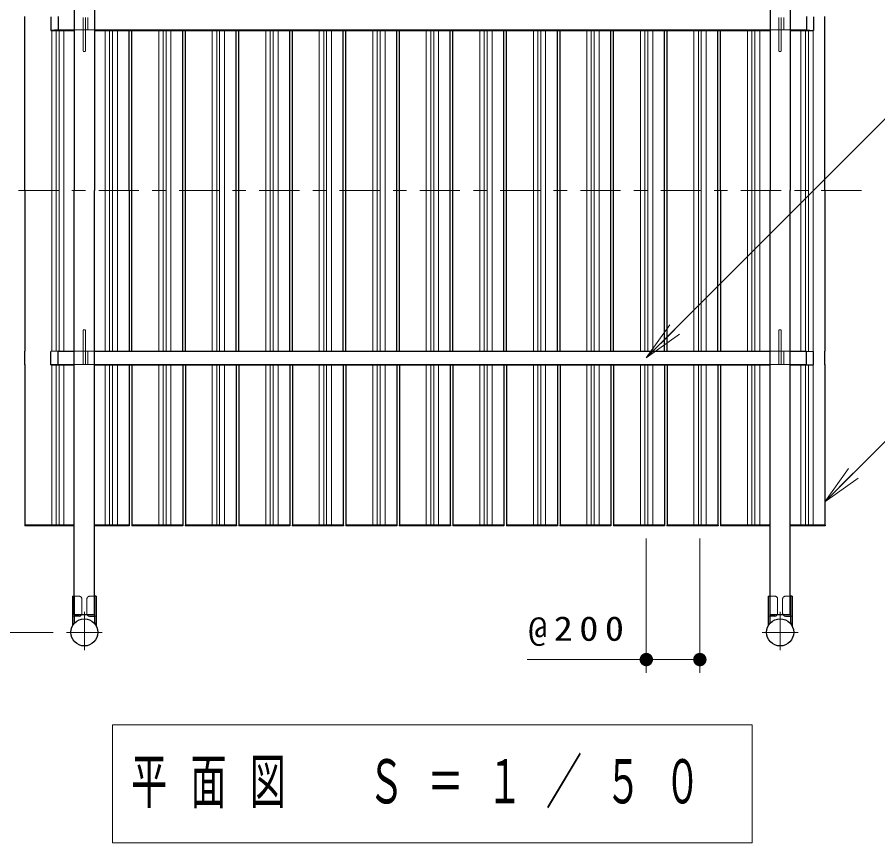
# Model space of a CAD drawing. Units: millimetres on the paper. Extents: x -385 to 0, y 0 to 267.
# Drawn here: x -323.7 to -259.4, y 156.7 to 218.3 of the extents above; entities that cross this region are included whole.
import ezdxf

# ---------------------------------------------------------------- set-up
doc = ezdxf.new("R2010")
doc.units = ezdxf.units.MM
doc.linetypes.add('USER1', pattern=[4.5, 2.5, -2])
doc.linetypes.add('USER2', pattern=[6, 3, -1, 1, -1])
doc.layers.add('LY_1', color=4, linetype='Continuous', lineweight=25)
doc.styles.add('ＭＳ ゴシック', font='')
doc.styles.get('ＭＳ ゴシック').set_extended_font_data('MS Gothic')

# ---------------------------------------------------------------- blocks, each defined once
blk = doc.blocks.new('filled_dot')
at = {"color": 0, "linetype": 'Continuous', "lineweight": -2, "const_width": 1.25}
blk.add_lwpolyline([(-0.625, 0, 1), (0.625, 0, 1)], format="xyb", close=True, dxfattribs=at)

msp = doc.modelspace()

# ---------------------------------------------------------------- linework, layer by layer
at = {"layer": 'LY_1', "color": 70}
for p, q in [((-319.422, 237.087), (-319.422, 205.387)), ((-317.922, 237.087), (-317.922, 205.387)), ((-267.422, 237.087), (-267.422, 205.387)), ((-265.922, 237.087), (-265.922, 205.387)), ((-319.422, 173.687), (-319.422, 205.387)), ((-317.922, 173.687), (-317.922, 205.387)), ((-267.422, 173.687), (-267.422, 205.387)), ((-265.922, 173.687), (-265.922, 205.387)), ((-317.922, 173.687), (-319.422, 173.687)), ((-265.922, 173.687), (-267.422, 173.687))]:
    msp.add_line(p, q, dxfattribs=at)
at = {"layer": 'LY_1', "color": 7}
for p, q in [((-323.122, 217.357), (-323.122, 218.396)), ((-263.322, 217.357), (-263.322, 218.396)), ((-323.122, 192.362), (-323.122, 193.401)), ((-263.322, 192.362), (-263.322, 193.401))]:
    msp.add_line(p, q, dxfattribs=at)
at = {"layer": 'LY_1', "color": 190}
for p, q in [((-321.172, 218.356), (-321.172, 217.357)), ((-320.636, 218.396), (-320.636, 217.397)), ((-264.708, 218.396), (-264.708, 217.397)), ((-264.172, 218.356), (-264.172, 217.357)), ((-320.636, 217.397), (-321.172, 217.357)), ((-320.636, 217.397), (-319.422, 217.397)), ((-317.922, 217.397), (-267.422, 217.397)), ((-265.922, 217.397), (-264.708, 217.397)), ((-264.708, 217.397), (-264.172, 217.357)), ((-321.172, 217.357), (-319.422, 217.357)), ((-317.922, 217.357), (-267.422, 217.357)), ((-265.922, 217.357), (-264.172, 217.357)), ((-320.636, 193.401), (-321.172, 193.361)), ((-321.172, 192.362), (-321.172, 193.361)), ((-320.636, 192.402), (-320.636, 193.401)), ((-320.636, 193.401), (-319.422, 193.401)), ((-317.922, 193.401), (-267.422, 193.401)), ((-265.922, 193.401), (-264.708, 193.401)), ((-264.708, 192.402), (-264.708, 193.401)), ((-264.708, 193.401), (-264.172, 193.361)), ((-264.172, 192.362), (-264.172, 193.361)), ((-320.636, 192.402), (-321.172, 192.362)), ((-321.172, 192.362), (-319.422, 192.362)), ((-320.636, 192.402), (-319.422, 192.402)), ((-317.922, 192.402), (-267.422, 192.402)), ((-317.922, 192.362), (-267.422, 192.362)), ((-265.922, 192.402), (-264.708, 192.402)), ((-265.922, 192.362), (-264.172, 192.362)), ((-264.708, 192.402), (-264.172, 192.362))]:
    msp.add_line(p, q, dxfattribs=at)
at = {"layer": 'LY_1', "color": 70, "linetype": 'USER1', "lineweight": 13}
for p, q in [((-318.762, 218.323), (-318.762, 215.787)), ((-318.582, 218.323), (-318.582, 215.787)), ((-266.762, 218.323), (-266.762, 215.787)), ((-266.582, 218.323), (-266.582, 215.787)), ((-318.582, 215.787), (-318.762, 215.787)), ((-266.582, 215.787), (-266.762, 215.787)), ((-318.582, 194.987), (-318.762, 194.987)), ((-318.762, 192.451), (-318.762, 194.987)), ((-318.582, 192.451), (-318.582, 194.987)), ((-266.582, 194.987), (-266.762, 194.987)), ((-266.762, 192.451), (-266.762, 194.987)), ((-266.582, 192.451), (-266.582, 194.987))]:
    msp.add_line(p, q, dxfattribs=at)
at = {"layer": 'LY_1', "color": 190, "linetype": 'USER1', "lineweight": 13}
for p, q in [((-318.402, 218.323), (-318.402, 217.387)), ((-266.402, 218.323), (-266.402, 217.387)), ((-317.922, 217.387), (-319.422, 217.387)), ((-265.922, 217.387), (-267.422, 217.387)), ((-317.922, 193.387), (-319.422, 193.387)), ((-318.402, 192.451), (-318.402, 193.387)), ((-265.922, 193.387), (-267.422, 193.387)), ((-266.402, 192.451), (-266.402, 193.387)), ((-317.922, 192.387), (-319.422, 192.387)), ((-265.922, 192.387), (-267.422, 192.387))]:
    msp.add_line(p, q, dxfattribs=at)
at = {"layer": 'LY_1', "color": 131}
for p, q in [((-323.122, 205.387), (-323.122, 217.387)), ((-315.322, 205.387), (-315.322, 217.387)), ((-315.122, 193.401), (-315.122, 217.357)), ((-311.322, 193.401), (-311.322, 217.357)), ((-311.122, 193.401), (-311.122, 217.357)), ((-307.322, 193.401), (-307.322, 217.357)), ((-307.122, 193.401), (-307.122, 217.357)), ((-303.322, 193.401), (-303.322, 217.357)), ((-303.122, 193.401), (-303.122, 217.357)), ((-299.322, 193.401), (-299.322, 217.357)), ((-299.122, 193.401), (-299.122, 217.357)), ((-295.322, 193.401), (-295.322, 217.357)), ((-295.122, 193.401), (-295.122, 217.357)), ((-291.322, 193.401), (-291.322, 217.357)), ((-291.122, 193.401), (-291.122, 217.357)), ((-287.322, 193.401), (-287.322, 217.357)), ((-287.122, 193.401), (-287.122, 217.357)), ((-283.322, 193.401), (-283.322, 217.357)), ((-283.122, 193.401), (-283.122, 217.357)), ((-279.322, 193.401), (-279.322, 217.357)), ((-279.122, 193.401), (-279.122, 217.357)), ((-275.322, 193.401), (-275.322, 217.357)), ((-275.122, 193.401), (-275.122, 217.357)), ((-271.322, 193.401), (-271.322, 217.357)), ((-271.122, 205.387), (-271.122, 217.387)), ((-263.322, 205.387), (-263.322, 217.387)), ((-323.122, 205.387), (-323.122, 193.387)), ((-315.322, 205.387), (-315.322, 193.387)), ((-271.122, 205.387), (-271.122, 193.387)), ((-263.322, 205.387), (-263.322, 193.387)), ((-323.122, 192.387), (-323.122, 180.387)), ((-315.322, 192.387), (-315.322, 180.387)), ((-315.122, 192.362), (-315.122, 180.387)), ((-311.322, 192.362), (-311.322, 180.387)), ((-311.122, 192.362), (-311.122, 180.387)), ((-307.322, 192.362), (-307.322, 180.387)), ((-307.122, 192.362), (-307.122, 180.387)), ((-303.322, 192.362), (-303.322, 180.387)), ((-303.122, 192.362), (-303.122, 180.387)), ((-299.322, 192.362), (-299.322, 180.387)), ((-299.122, 192.362), (-299.122, 180.387)), ((-295.322, 192.362), (-295.322, 180.387)), ((-295.122, 192.362), (-295.122, 180.387)), ((-291.322, 192.362), (-291.322, 180.387)), ((-291.122, 192.362), (-291.122, 180.387)), ((-287.322, 192.362), (-287.322, 180.387)), ((-287.122, 192.362), (-287.122, 180.387)), ((-283.322, 192.362), (-283.322, 180.387)), ((-283.122, 192.362), (-283.122, 180.387)), ((-279.322, 192.362), (-279.322, 180.387)), ((-279.122, 192.362), (-279.122, 180.387)), ((-275.322, 192.362), (-275.322, 180.387)), ((-275.122, 192.362), (-275.122, 180.387)), ((-271.322, 192.362), (-271.322, 180.387)), ((-271.122, 192.387), (-271.122, 180.387)), ((-263.322, 192.387), (-263.322, 180.387)), ((-323.132, 180.387), (-323.132, 180.355)), ((-319.422, 180.387), (-323.132, 180.387)), ((-319.422, 180.355), (-323.132, 180.355)), ((-315.312, 180.387), (-317.922, 180.387)), ((-315.312, 180.355), (-317.922, 180.355)), ((-315.312, 180.387), (-315.312, 180.355)), ((-315.132, 180.387), (-315.132, 180.355)), ((-311.312, 180.387), (-315.132, 180.387)), ((-311.312, 180.355), (-315.132, 180.355)), ((-311.312, 180.387), (-311.312, 180.355)), ((-311.132, 180.387), (-311.132, 180.355)), ((-307.312, 180.387), (-311.132, 180.387)), ((-307.312, 180.355), (-311.132, 180.355)), ((-307.312, 180.387), (-307.312, 180.355)), ((-307.132, 180.387), (-307.132, 180.355)), ((-303.312, 180.387), (-307.132, 180.387)), ((-303.312, 180.355), (-307.132, 180.355)), ((-303.312, 180.387), (-303.312, 180.355)), ((-303.132, 180.387), (-303.132, 180.355)), ((-299.312, 180.387), (-303.132, 180.387)), ((-299.312, 180.355), (-303.132, 180.355)), ((-299.312, 180.387), (-299.312, 180.355)), ((-299.132, 180.387), (-299.132, 180.355)), ((-295.312, 180.387), (-299.132, 180.387)), ((-295.312, 180.355), (-299.132, 180.355)), ((-295.312, 180.387), (-295.312, 180.355)), ((-295.132, 180.387), (-295.132, 180.355)), ((-291.312, 180.387), (-295.132, 180.387)), ((-291.312, 180.355), (-295.132, 180.355)), ((-291.312, 180.387), (-291.312, 180.355)), ((-291.132, 180.387), (-291.132, 180.355)), ((-287.312, 180.387), (-291.132, 180.387)), ((-287.312, 180.355), (-291.132, 180.355)), ((-287.312, 180.387), (-287.312, 180.355)), ((-287.132, 180.387), (-287.132, 180.355)), ((-283.312, 180.387), (-287.132, 180.387)), ((-283.312, 180.355), (-287.132, 180.355)), ((-283.312, 180.387), (-283.312, 180.355)), ((-283.132, 180.387), (-283.132, 180.355)), ((-279.312, 180.387), (-283.132, 180.387)), ((-279.312, 180.355), (-283.132, 180.355)), ((-279.312, 180.387), (-279.312, 180.355)), ((-279.132, 180.387), (-279.132, 180.355)), ((-275.312, 180.387), (-279.132, 180.387)), ((-275.312, 180.355), (-279.132, 180.355)), ((-275.312, 180.387), (-275.312, 180.355)), ((-275.132, 180.387), (-275.132, 180.355)), ((-271.312, 180.387), (-275.132, 180.387)), ((-271.312, 180.355), (-275.132, 180.355)), ((-271.312, 180.387), (-271.312, 180.355)), ((-271.132, 180.387), (-271.132, 180.355)), ((-267.422, 180.387), (-271.132, 180.387)), ((-267.422, 180.355), (-271.132, 180.355)), ((-263.312, 180.387), (-265.922, 180.387)), ((-263.312, 180.355), (-265.922, 180.355)), ((-263.312, 180.387), (-263.312, 180.355))]:
    msp.add_line(p, q, dxfattribs=at)
at = {"layer": 'LY_1', "color": 131, "lineweight": 13}
for p, q in [((-321.114, 205.387), (-321.114, 217.387)), ((-320.782, 205.387), (-320.782, 217.387)), ((-320.562, 205.387), (-320.562, 217.387)), ((-320.196, 205.387), (-320.196, 217.387)), ((-317.114, 205.387), (-317.114, 217.387)), ((-316.782, 205.387), (-316.782, 217.387)), ((-316.562, 205.387), (-316.562, 217.387)), ((-316.196, 205.387), (-316.196, 217.387)), ((-313.114, 193.401), (-313.114, 217.357)), ((-312.782, 193.401), (-312.782, 217.357)), ((-312.562, 193.401), (-312.562, 217.357)), ((-312.196, 193.401), (-312.196, 217.357)), ((-309.114, 193.401), (-309.114, 217.357)), ((-308.782, 193.401), (-308.782, 217.357)), ((-308.562, 193.401), (-308.562, 217.357)), ((-308.196, 193.401), (-308.196, 217.357)), ((-305.114, 193.401), (-305.114, 217.357)), ((-304.782, 193.401), (-304.782, 217.357)), ((-304.562, 193.401), (-304.562, 217.357)), ((-304.196, 193.401), (-304.196, 217.357)), ((-301.114, 193.401), (-301.114, 217.357)), ((-300.782, 193.401), (-300.782, 217.357)), ((-300.562, 193.401), (-300.562, 217.357)), ((-300.196, 193.401), (-300.196, 217.357)), ((-297.114, 193.401), (-297.114, 217.357)), ((-296.782, 193.401), (-296.782, 217.357)), ((-296.562, 193.401), (-296.562, 217.357)), ((-296.196, 193.401), (-296.196, 217.357)), ((-293.114, 193.401), (-293.114, 217.357)), ((-292.782, 193.401), (-292.782, 217.357)), ((-292.562, 193.401), (-292.562, 217.357)), ((-292.196, 193.401), (-292.196, 217.357)), ((-289.114, 193.401), (-289.114, 217.357)), ((-288.782, 193.401), (-288.782, 217.357)), ((-288.562, 193.401), (-288.562, 217.357)), ((-288.196, 193.401), (-288.196, 217.357)), ((-285.114, 193.401), (-285.114, 217.357)), ((-284.782, 193.401), (-284.782, 217.357)), ((-284.562, 193.401), (-284.562, 217.357)), ((-284.196, 193.401), (-284.196, 217.357)), ((-281.114, 193.401), (-281.114, 217.357)), ((-280.782, 193.401), (-280.782, 217.357)), ((-280.562, 193.401), (-280.562, 217.357)), ((-280.196, 193.401), (-280.196, 217.357)), ((-277.114, 193.401), (-277.114, 217.357)), ((-276.782, 193.401), (-276.782, 217.357)), ((-276.562, 193.401), (-276.562, 217.357)), ((-276.196, 193.401), (-276.196, 217.357)), ((-273.114, 193.401), (-273.114, 217.357)), ((-272.782, 193.401), (-272.782, 217.357)), ((-272.562, 193.401), (-272.562, 217.357)), ((-272.196, 193.401), (-272.196, 217.357)), ((-269.114, 205.387), (-269.114, 217.387)), ((-268.782, 205.387), (-268.782, 217.387)), ((-268.562, 205.387), (-268.562, 217.387)), ((-268.196, 205.387), (-268.196, 217.387)), ((-265.114, 205.387), (-265.114, 217.387)), ((-264.782, 205.387), (-264.782, 217.387)), ((-264.562, 205.387), (-264.562, 217.387)), ((-264.196, 205.387), (-264.196, 217.387)), ((-321.114, 205.387), (-321.114, 193.387)), ((-320.782, 205.387), (-320.782, 193.387)), ((-320.562, 205.387), (-320.562, 193.387)), ((-320.196, 205.387), (-320.196, 193.387)), ((-317.114, 205.387), (-317.114, 193.387)), ((-316.782, 205.387), (-316.782, 193.387)), ((-316.562, 205.387), (-316.562, 193.387)), ((-316.196, 205.387), (-316.196, 193.387)), ((-269.114, 205.387), (-269.114, 193.387)), ((-268.782, 205.387), (-268.782, 193.387)), ((-268.562, 205.387), (-268.562, 193.387)), ((-268.196, 205.387), (-268.196, 193.387)), ((-265.114, 205.387), (-265.114, 193.387)), ((-264.782, 205.387), (-264.782, 193.387)), ((-264.562, 205.387), (-264.562, 193.387)), ((-264.196, 205.387), (-264.196, 193.387)), ((-321.114, 192.387), (-321.114, 180.387)), ((-320.782, 192.387), (-320.782, 180.387)), ((-320.562, 192.387), (-320.562, 180.387)), ((-320.196, 192.387), (-320.196, 180.387)), ((-317.114, 192.387), (-317.114, 180.387)), ((-316.782, 192.387), (-316.782, 180.387)), ((-316.562, 192.387), (-316.562, 180.387)), ((-316.196, 192.387), (-316.196, 180.387)), ((-313.114, 192.362), (-313.114, 180.387)), ((-312.782, 192.362), (-312.782, 180.387)), ((-312.562, 192.362), (-312.562, 180.387)), ((-312.196, 192.362), (-312.196, 180.387)), ((-309.114, 192.362), (-309.114, 180.387)), ((-308.782, 192.362), (-308.782, 180.387)), ((-308.562, 192.362), (-308.562, 180.387)), ((-308.196, 192.362), (-308.196, 180.387)), ((-305.114, 192.362), (-305.114, 180.387)), ((-304.782, 192.362), (-304.782, 180.387)), ((-304.562, 192.362), (-304.562, 180.387)), ((-304.196, 192.362), (-304.196, 180.387)), ((-301.114, 192.362), (-301.114, 180.387)), ((-300.782, 192.362), (-300.782, 180.387)), ((-300.562, 192.362), (-300.562, 180.387)), ((-300.196, 192.362), (-300.196, 180.387)), ((-297.114, 192.362), (-297.114, 180.387)), ((-296.782, 192.362), (-296.782, 180.387)), ((-296.562, 192.362), (-296.562, 180.387)), ((-296.196, 192.362), (-296.196, 180.387)), ((-293.114, 192.362), (-293.114, 180.387)), ((-292.782, 192.362), (-292.782, 180.387)), ((-292.562, 192.362), (-292.562, 180.387)), ((-292.196, 192.362), (-292.196, 180.387)), ((-289.114, 192.362), (-289.114, 180.387)), ((-288.782, 192.362), (-288.782, 180.387)), ((-288.562, 192.362), (-288.562, 180.387)), ((-288.196, 192.362), (-288.196, 180.387)), ((-285.114, 192.362), (-285.114, 180.387)), ((-284.782, 192.362), (-284.782, 180.387)), ((-284.562, 192.362), (-284.562, 180.387)), ((-284.196, 192.362), (-284.196, 180.387)), ((-281.114, 192.362), (-281.114, 180.387)), ((-280.782, 192.362), (-280.782, 180.387)), ((-280.562, 192.362), (-280.562, 180.387)), ((-280.196, 192.362), (-280.196, 180.387)), ((-277.114, 192.362), (-277.114, 180.387)), ((-276.782, 192.362), (-276.782, 180.387)), ((-276.562, 192.362), (-276.562, 180.387)), ((-276.196, 192.362), (-276.196, 180.387)), ((-273.114, 192.362), (-273.114, 180.387)), ((-272.782, 192.362), (-272.782, 180.387)), ((-272.562, 192.362), (-272.562, 180.387)), ((-272.196, 192.362), (-272.196, 180.387)), ((-269.114, 192.387), (-269.114, 180.387)), ((-268.782, 192.387), (-268.782, 180.387)), ((-268.562, 192.387), (-268.562, 180.387)), ((-268.196, 192.387), (-268.196, 180.387)), ((-265.114, 192.387), (-265.114, 180.387)), ((-264.782, 192.387), (-264.782, 180.387)), ((-264.562, 192.387), (-264.562, 180.387)), ((-264.196, 192.387), (-264.196, 180.387))]:
    msp.add_line(p, q, dxfattribs=at)
at = {"layer": 'LY_1', "color": 2, "linetype": 'USER2', "lineweight": 13}
for p, q in [((-260.597, 205.387), (-325.903, 205.387)), ((-318.672, 173.924), (-318.672, 171.05)), ((-266.672, 173.924), (-266.672, 171.05)), ((-317.335, 172.387), (-320.009, 172.387)), ((-265.335, 172.387), (-268.009, 172.387))]:
    msp.add_line(p, q, dxfattribs=at)
at = {"layer": 'LY_1', "color": 7, "lineweight": 13}
for p, q in [((-276.672, 192.887), (-274.904, 195.362)), ((-276.672, 192.887), (-274.551, 195.008)), ((-274.197, 194.655), (-276.672, 192.887)), ((-263.322, 182.147), (-261.554, 184.622)), ((-263.322, 182.147), (-261.201, 184.269)), ((-260.847, 183.915), (-263.322, 182.147)), ((-276.672, 179.387), (-276.672, 169.355)), ((-272.672, 179.387), (-272.672, 169.355)), ((-321.009, 172.387), (-334.222, 172.387)), ((-272.672, 170.355), (-285.579, 170.355)), ((-316.572, 165.469), (-316.572, 156.669)), ((-268.772, 165.469), (-316.572, 165.469)), ((-268.772, 156.669), (-268.772, 165.469)), ((-316.572, 156.669), (-268.772, 156.669))]:
    msp.add_line(p, q, dxfattribs=at)
at = {"layer": 'LY_1'}
for p, q in [((-319.562, 175.087), (-319.562, 172.877)), ((-319.562, 175.087), (-319.442, 175.087)), ((-319.442, 175.087), (-319.442, 173.05)), ((-317.902, 175.087), (-317.902, 173.05)), ((-317.782, 175.087), (-317.902, 175.087)), ((-317.782, 175.087), (-317.782, 172.877)), ((-267.562, 175.087), (-267.562, 172.877)), ((-267.562, 175.087), (-267.442, 175.087)), ((-267.442, 175.087), (-267.442, 173.05)), ((-265.902, 175.087), (-265.902, 173.05)), ((-265.782, 175.087), (-265.902, 175.087)), ((-265.782, 175.087), (-265.782, 172.877)), ((-319.562, 173.05), (-319.442, 173.05)), ((-319.062, 173.587), (-319.442, 173.587)), ((-318.282, 173.587), (-317.902, 173.587)), ((-317.782, 173.05), (-317.902, 173.05)), ((-267.562, 173.05), (-267.442, 173.05)), ((-267.062, 173.587), (-267.442, 173.587)), ((-266.282, 173.587), (-265.902, 173.587)), ((-265.782, 173.05), (-265.902, 173.05))]:
    msp.add_line(p, q, dxfattribs=at)
at = {"layer": 'LY_1', "linetype": 'USER1', "lineweight": 13}
for p, q in [((-319.062, 175.087), (-319.442, 175.087)), ((-318.282, 175.087), (-317.902, 175.087)), ((-267.062, 175.087), (-267.442, 175.087)), ((-266.282, 175.087), (-265.902, 175.087)), ((-318.862, 174.887), (-318.862, 173.787)), ((-318.482, 174.887), (-318.482, 173.787)), ((-266.862, 174.887), (-266.862, 173.787)), ((-266.482, 174.887), (-266.482, 173.787)), ((-319.562, 173.587), (-319.442, 173.587)), ((-317.782, 173.587), (-317.902, 173.587)), ((-267.562, 173.587), (-267.442, 173.587)), ((-265.782, 173.587), (-265.902, 173.587))]:
    msp.add_line(p, q, dxfattribs=at)
at = {"layer": 'LY_1', "color": 7, "lineweight": 13}
for points in [[(-276.672, 192.887), (-256.905, 212.654), (-216.958, 212.654)], [(-263.322, 182.147), (-257.449, 188.021), (-218.607, 188.021)]]:
    msp.add_lwpolyline(points, dxfattribs=at)
at = {"layer": 'LY_1'}
for centre in [(-318.672, 172.387), (-266.672, 172.387)]:
    msp.add_circle(centre, 1.016, dxfattribs=at)
at = {"layer": 'LY_1', "linetype": 'USER1', "lineweight": 13}
for centre, start, end in [((-319.062, 174.887), 0, 90), ((-318.282, 174.887), 90, 180), ((-267.062, 174.887), 0, 90), ((-266.282, 174.887), 90, 180), ((-319.062, 173.787), 330, 0), ((-318.282, 173.787), 180, 210), ((-267.062, 173.787), 330, 0), ((-266.282, 173.787), 180, 210)]:
    msp.add_arc(centre, 0.2, start, end, dxfattribs=at)
at = {"layer": 'LY_1'}
for centre, start, end in [((-319.062, 173.787), 270, 330), ((-318.282, 173.787), 210, 270), ((-267.062, 173.787), 270, 330), ((-266.282, 173.787), 210, 270)]:
    msp.add_arc(centre, 0.2, start, end, dxfattribs=at)

# ---------------------------------------------------------------- block references
at = {"layer": 'LY_1', "color": 7, "lineweight": 13, "xscale": 0.4, "yscale": 0.4}
msp.add_blockref('filled_dot', (-276.672, 170.355), dxfattribs=at)
at = {"layer": 'LY_1', "color": 7, "lineweight": 13, "xscale": 0.4, "yscale": 0.4, "rotation": 180}
msp.add_blockref('filled_dot', (-272.672, 170.355), dxfattribs=at)

# ---------------------------------------------------------------- texts
at = {"layer": 'LY_1', "color": 7, "style": 'ＭＳ ゴシック'}
for s, insert, char_height, attachment_point in [('\\T1.33;\\W1.15;@200', (-281.683, 171.355), 1.833, 8), ('\\T1.64;\\W0.6;平面図\u3000Ｓ＝１／５０', (-315.172, 161.069), 3.299, 4)]:
    msp.add_mtext(s, dxfattribs=dict(at, insert=insert, char_height=char_height, attachment_point=attachment_point))

doc.saveas('drawing.dxf')
